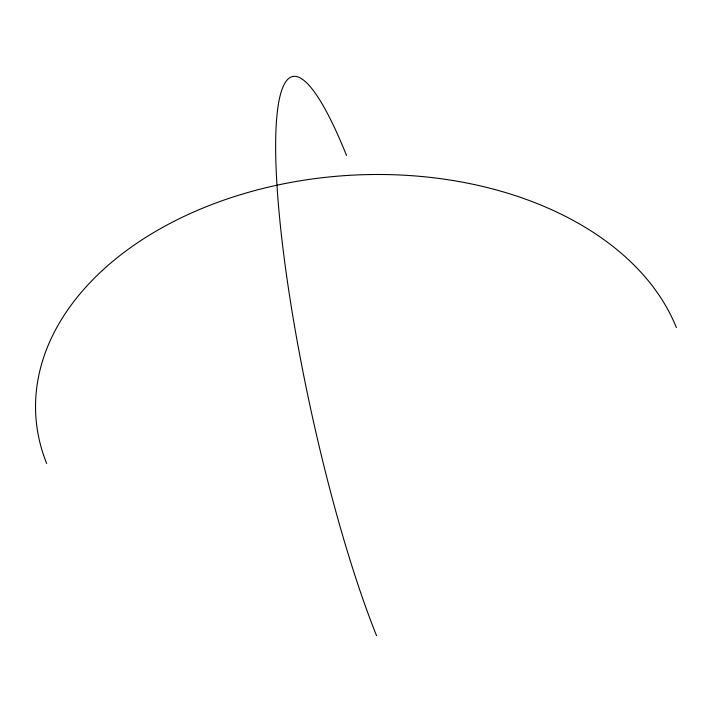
<?xml version="1.0" encoding="UTF-8"?>
<svg xmlns="http://www.w3.org/2000/svg" width="712" height="712" viewBox="0 0 712 712"><rect width="100%" height="100%" fill="white"/><g stroke="black" fill="none" stroke-linecap="round" stroke-linejoin="round"><path stroke-width="1.07" d="M46.672 463.485A326.372 220.542 -3.6 0 1 276.977 185.2A326.372 52.537 77.8 0 1 346.53 155.447M676.4 327.618A326.372 220.542 -3.6 0 0 276.977 185.2A326.372 52.537 77.8 0 0 376.541 635.665"/></g></svg>
